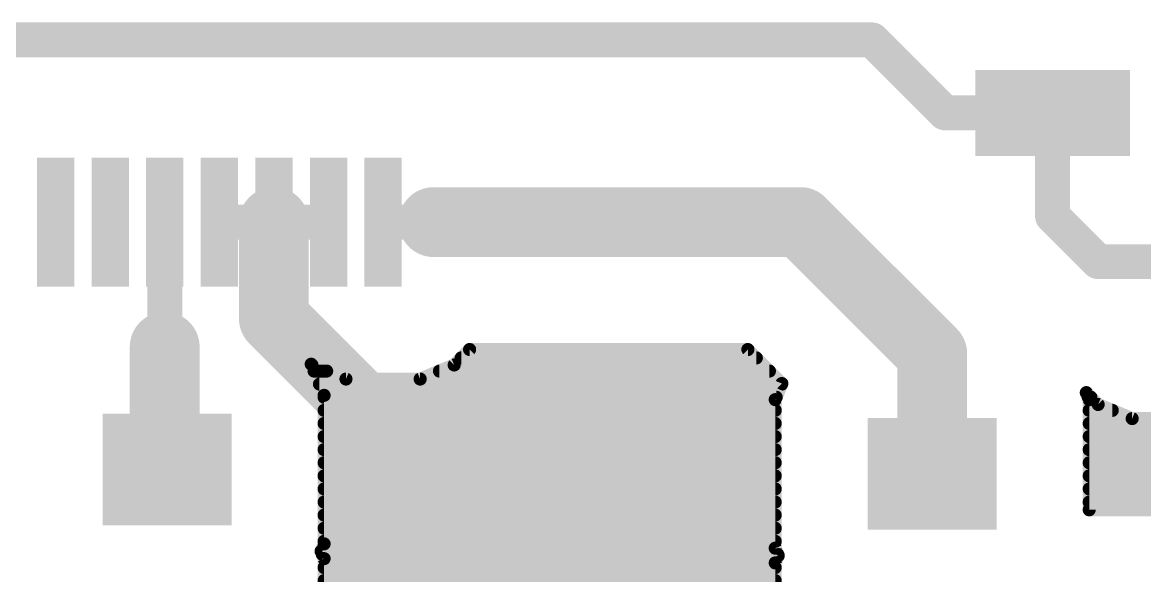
# Model space of a CAD drawing. Extents: x 0 to 75, y 0 to 35.
# Drawn here: x 37.97 to 51.02, y 10.12 to 16.55 of the extents above; entities that cross this region are included whole.
import ezdxf

# ---------------------------------------------------------------- set-up
doc = ezdxf.new("R2010")
doc.units = 0
doc.layers.add('1', color=12, linetype='CONTINUOUS')

# ---------------------------------------------------------------- blocks, each defined once
blk = doc.blocks.new('RECT')
blk.add_solid([(-0.5, -0.5), (0.5, -0.5), (-0.5, 0.5), (0.5, 0.5)])

msp = doc.modelspace()

# ---------------------------------------------------------------- linework, layer by layer
at = {"layer": '1'}
for points, const_width in [([(37.35, 16.35), (47.85, 16.35)], 0.4064), ([(48.7, 15.5), (47.85, 16.35)], 0.4064), ([(48.7, 15.5), (49.95, 15.5)], 0.4064), ([(49.95, 14.3), (49.95, 15.5)], 0.4064), ([(40.892, 14.23), (40.892, 13.108)], 0.8128), ([(42.75, 14.23), (47.02, 14.23)], 0.8128), ([(47.02, 14.23), (48.55, 12.7)], 0.8128), ([(50.48, 13.77), (49.95, 14.3)], 0.4064), ([(39.622, 14.23), (39.622, 12.778)], 0.4064), ([(40.258, 14.23), (40.892, 14.23)], 0.4064), ([(40.892, 14.23), (41.528, 14.23)], 0.4064), ([(42.162, 14.23), (42.75, 14.23)], 0.4064), ([(51.74, 13.77), (50.48, 13.77)], 0.4064), ([(40.892, 13.108), (42.5, 11.5)], 0.8128), ([(39.622, 12.778), (39.622, 11.378)], 0.8128), ([(48.55, 12.7), (48.55, 11.3)], 0.8128), ([(42.9891, 12.5676), (43.1689, 12.7474)], 0.1524), ([(43.1689, 12.7474), (46.4059, 12.7474)], 0.1524), ([(46.4059, 12.7474), (46.8015, 12.3517)], 0.1524), ([(43.0707, 12.6492), (46.5041, 12.6492)], 0.1524), ([(41.4762, 12.2141), (41.3261, 12.5764)], 0.1524), ([(41.3261, 12.5764), (41.3349, 12.5676)], 0.1524), ([(41.3349, 12.5676), (41.7304, 12.4038)], 0.1524), ([(41.3591, 12.4968), (41.5059, 12.4968)], 0.1524), ([(42.5936, 12.4038), (42.9891, 12.5676)], 0.1524), ([(42.8181, 12.4968), (46.6565, 12.4968)], 0.1524), ([(41.4222, 12.3444), (46.7985, 12.3444)], 0.1524), ([(41.7304, 12.4038), (42.5936, 12.4038)], 0.1524), ([(46.8015, 12.3517), (46.7238, 12.1641)], 0.1524), ([(41.4762, 10.4859), (41.4762, 12.2141)], 0.1524), ([(50.3762, 12.1641), (50.3424, 12.2456)], 0.1524), ([(50.3424, 12.2456), (50.4804, 12.1076)], 0.1524), ([(41.4762, 12.192), (46.7354, 12.192)], 0.1524), ([(46.7238, 12.1641), (46.7238, 10.4359)], 0.1524), ([(50.3646, 12.192), (50.396, 12.192)], 0.1524), ([(50.3762, 10.8826), (50.3762, 12.1641)], 0.1524), ([(50.4804, 12.1076), (50.8759, 11.9438)], 0.1524), ([(41.4762, 12.0396), (46.7238, 12.0396)], 0.1524), ([(50.3762, 12.0396), (50.6446, 12.0396)], 0.1524), ([(50.8759, 11.9438), (52.6041, 11.9438)], 0.1524), ([(41.4762, 11.8872), (46.7238, 11.8872)], 0.1524), ([(42.5, 11.5), (42.5, 11.25)], 0.8128), ([(50.3762, 11.8872), (73.9078, 11.8872)], 0.1524), ([(39.65, 11.35), (39.622, 11.378)], 0.8128), ([(41.4762, 11.7348), (46.7238, 11.7348)], 0.1524), ([(50.3762, 11.7348), (73.9078, 11.7348)], 0.1524), ([(41.4762, 11.5824), (46.7238, 11.5824)], 0.1524), ([(50.3762, 11.5824), (73.9078, 11.5824)], 0.1524), ([(41.4762, 11.43), (46.7238, 11.43)], 0.1524), ([(50.3762, 11.43), (73.9078, 11.43)], 0.1524), ([(41.4762, 11.2776), (46.7238, 11.2776)], 0.1524), ([(50.3762, 11.2776), (73.9078, 11.2776)], 0.1524), ([(41.4762, 11.1252), (46.7238, 11.1252)], 0.1524), ([(50.3762, 11.1252), (73.9078, 11.1252)], 0.1524), ([(41.4762, 10.9728), (46.7238, 10.9728)], 0.1524), ([(50.3762, 10.9728), (73.9078, 10.9728)], 0.1524), ([(41.4762, 10.8204), (46.7238, 10.8204)], 0.1524), ([(51.6449, 10.8826), (50.3762, 10.8826)], 0.1524), ([(41.4762, 10.668), (46.7238, 10.668)], 0.1524), ([(41.4762, 10.5156), (46.7238, 10.5156)], 0.1524), ([(41.4406, 10.4), (41.4762, 10.4859)], 0.1524), ([(41.4762, 10.3141), (41.4406, 10.4)], 0.1524), ([(46.7238, 10.4359), (46.7594, 10.35)], 0.1524), ([(41.4558, 10.3632), (46.7539, 10.3632)], 0.1524), ([(41.4762, 8.5859), (41.4762, 10.3141)], 0.1524), ([(46.7594, 10.35), (46.7238, 10.2641)], 0.1524), ([(46.7238, 10.2641), (46.7238, 8.5359)], 0.1524), ([(41.4762, 10.2108), (46.7238, 10.2108)], 0.1524), ([(41.4762, 10.0584), (46.7238, 10.0584)], 0.1524)]:
    msp.add_lwpolyline(points, dxfattribs=dict(at, const_width=const_width))
for points, const_width in [([(47.9218, 16.4218, 1), (47.7782, 16.2782)], 0.2032), ([(47.85, 16.2484, 1), (47.85, 16.4516)], 0.2032), ([(48.7, 15.6016, 1), (48.7, 15.3984)], 0.2032), ([(48.6282, 15.4282, 1), (48.7718, 15.5718)], 0.2032), ([(50.0516, 15.5, 1), (49.8484, 15.5)], 0.2032), ([(49.95, 15.3984, 1), (49.95, 15.6016)], 0.2032), ([(41.0952, 14.23, 1), (40.6888, 14.23)], 0.4064), ([(42.75, 14.4332, 1), (42.75, 14.0268)], 0.4064), ([(47.1637, 14.3737, 1), (46.8763, 14.0863)], 0.4064), ([(47.02, 14.0268, 1), (47.02, 14.4332)], 0.4064), ([(50.0218, 14.3718, 1), (49.8782, 14.2282)], 0.2032), ([(39.7236, 14.23, 1), (39.5204, 14.23)], 0.2032), ([(40.258, 14.3316, 1), (40.258, 14.1284)], 0.2032), ([(40.892, 14.3316, 1), (40.892, 14.1284)], 0.2032), ([(40.892, 14.1284, 1), (40.892, 14.3316)], 0.2032), ([(41.528, 14.1284, 1), (41.528, 14.3316)], 0.2032), ([(42.162, 14.3316, 1), (42.162, 14.1284)], 0.2032), ([(42.75, 14.1284, 1), (42.75, 14.3316)], 0.2032), ([(49.8484, 14.3, 1), (50.0516, 14.3)], 0.2032), ([(50.48, 13.8716, 1), (50.48, 13.6684)], 0.2032), ([(50.4082, 13.6982, 1), (50.5518, 13.8418)], 0.2032), ([(41.0357, 13.2517, 1), (40.7483, 12.9643)], 0.4064), ([(39.8252, 12.778, 1), (39.4188, 12.778)], 0.4064), ([(40.6888, 13.108, 1), (41.0952, 13.108)], 0.4064), ([(48.7532, 12.7, 1), (48.3468, 12.7)], 0.4064), ([(48.4063, 12.5563, 1), (48.6937, 12.8437)], 0.4064), ([(39.5204, 12.778, 1), (39.7236, 12.778)], 0.2032), ([(43.1689, 12.7855, 1), (43.1689, 12.7093)], 0.0762), ([(43.1958, 12.7205, 1), (43.1419, 12.7743)], 0.0762), ([(46.4328, 12.7743, 1), (46.3789, 12.7205)], 0.0762), ([(46.4059, 12.7093, 1), (46.4059, 12.7855)], 0.0762), ([(43.0707, 12.6873, 1), (43.0707, 12.6111)], 0.0762), ([(46.5041, 12.6111, 1), (46.5041, 12.6873)], 0.0762), ([(41.3613, 12.591, 1), (41.2909, 12.5618)], 0.0762), ([(41.353, 12.6034, 1), (41.2992, 12.5495)], 0.0762), ([(41.3495, 12.6028, 1), (41.3203, 12.5324)], 0.0762), ([(41.3079, 12.5407, 1), (41.3618, 12.5946)], 0.0762), ([(41.3591, 12.5349, 1), (41.3591, 12.4587)], 0.0762), ([(41.5059, 12.4587, 1), (41.5059, 12.5349)], 0.0762), ([(42.8181, 12.5349, 1), (42.8181, 12.4587)], 0.0762), ([(42.9622, 12.5946, 1), (43.0161, 12.5407)], 0.0762), ([(43.0037, 12.5324, 1), (42.9745, 12.6028)], 0.0762), ([(46.6565, 12.4587, 1), (46.6565, 12.5349)], 0.0762), ([(41.4222, 12.3825, 1), (41.4222, 12.3063)], 0.0762), ([(41.7304, 12.4419, 1), (41.7304, 12.3657)], 0.0762), ([(41.7158, 12.3686, 1), (41.745, 12.439)], 0.0762), ([(42.579, 12.439, 1), (42.6081, 12.3686)], 0.0762), ([(42.5936, 12.3657, 1), (42.5936, 12.4419)], 0.0762), ([(46.8367, 12.3372, 1), (46.7663, 12.3663)], 0.0762), ([(46.7746, 12.3248, 1), (46.8285, 12.3787)], 0.0762), ([(46.7985, 12.3063, 1), (46.7985, 12.3825)], 0.0762), ([(41.5143, 12.2141, 1), (41.4381, 12.2141)], 0.0762), ([(50.3776, 12.2602, 1), (50.3072, 12.231)], 0.0762), ([(50.3694, 12.2725, 1), (50.3155, 12.2187)], 0.0762), ([(41.4762, 12.2301, 1), (41.4762, 12.1539)], 0.0762), ([(41.441, 12.1995, 1), (41.5114, 12.2286)], 0.0762), ([(46.7619, 12.1641, 1), (46.6857, 12.1641)], 0.0762), ([(46.6886, 12.1786, 1), (46.759, 12.1495)], 0.0762), ([(46.7354, 12.1539, 1), (46.7354, 12.2301)], 0.0762), ([(50.3646, 12.2301, 1), (50.3646, 12.1539)], 0.0762), ([(50.4143, 12.1641, 1), (50.3381, 12.1641)], 0.0762), ([(50.341, 12.1495, 1), (50.4114, 12.1786)], 0.0762), ([(50.396, 12.1539, 1), (50.396, 12.2301)], 0.0762), ([(50.495, 12.1428, 1), (50.4658, 12.0724)], 0.0762), ([(50.4534, 12.0807, 1), (50.5073, 12.1346)], 0.0762), ([(41.4762, 12.0777, 1), (41.4762, 12.0015)], 0.0762), ([(46.7238, 12.0015, 1), (46.7238, 12.0777)], 0.0762), ([(50.3762, 12.0777, 1), (50.3762, 12.0015)], 0.0762), ([(50.6446, 12.0015, 1), (50.6446, 12.0777)], 0.0762), ([(50.8759, 11.9819, 1), (50.8759, 11.9057)], 0.0762), ([(50.8613, 11.9086, 1), (50.8905, 11.979)], 0.0762), ([(41.4762, 11.9253, 1), (41.4762, 11.8491)], 0.0762), ([(42.7032, 11.5, 1), (42.2968, 11.5)], 0.4064), ([(46.7238, 11.8491, 1), (46.7238, 11.9253)], 0.0762), ([(50.3762, 11.9253, 1), (50.3762, 11.8491)], 0.0762), ([(39.7657, 11.5217, 1), (39.4783, 11.2343)], 0.4064), ([(41.4762, 11.7729, 1), (41.4762, 11.6967)], 0.0762), ([(42.3563, 11.3563, 1), (42.6437, 11.6437)], 0.4064), ([(46.7238, 11.6967, 1), (46.7238, 11.7729)], 0.0762), ([(50.3762, 11.7729, 1), (50.3762, 11.6967)], 0.0762), ([(39.5063, 11.2063, 1), (39.7937, 11.4937)], 0.4064), ([(41.4762, 11.6205, 1), (41.4762, 11.5443)], 0.0762), ([(46.7238, 11.5443, 1), (46.7238, 11.6205)], 0.0762), ([(50.3762, 11.6205, 1), (50.3762, 11.5443)], 0.0762), ([(39.4188, 11.378, 1), (39.8252, 11.378)], 0.4064), ([(41.4762, 11.4681, 1), (41.4762, 11.3919)], 0.0762), ([(46.7238, 11.3919, 1), (46.7238, 11.4681)], 0.0762), ([(48.3468, 11.3, 1), (48.7532, 11.3)], 0.4064), ([(50.3762, 11.4681, 1), (50.3762, 11.3919)], 0.0762), ([(42.2968, 11.25, 1), (42.7032, 11.25)], 0.4064), ([(41.4762, 11.3157, 1), (41.4762, 11.2395)], 0.0762), ([(46.7238, 11.2395, 1), (46.7238, 11.3157)], 0.0762), ([(50.3762, 11.3157, 1), (50.3762, 11.2395)], 0.0762), ([(41.4762, 11.1633, 1), (41.4762, 11.0871)], 0.0762), ([(46.7238, 11.0871, 1), (46.7238, 11.1633)], 0.0762), ([(50.3762, 11.1633, 1), (50.3762, 11.0871)], 0.0762), ([(41.4762, 11.0109, 1), (41.4762, 10.9347)], 0.0762), ([(46.7238, 10.9347, 1), (46.7238, 11.0109)], 0.0762), ([(50.3762, 11.0109, 1), (50.3762, 10.9347)], 0.0762), ([(41.4762, 10.8585, 1), (41.4762, 10.7823)], 0.0762), ([(46.7238, 10.7823, 1), (46.7238, 10.8585)], 0.0762), ([(50.3762, 10.9207, 1), (50.3762, 10.8445)], 0.0762), ([(50.3381, 10.8826, 1), (50.4143, 10.8826)], 0.0762), ([(41.4762, 10.7061, 1), (41.4762, 10.6299)], 0.0762), ([(46.7238, 10.6299, 1), (46.7238, 10.7061)], 0.0762), ([(41.4762, 10.5537, 1), (41.4762, 10.4775)], 0.0762), ([(46.7238, 10.4775, 1), (46.7238, 10.5537)], 0.0762), ([(41.4758, 10.4146, 1), (41.4054, 10.3854)], 0.0762), ([(41.4054, 10.4146, 1), (41.4758, 10.3854)], 0.0762), ([(41.4381, 10.4859, 1), (41.5143, 10.4859)], 0.0762), ([(41.5114, 10.4713, 1), (41.441, 10.5005)], 0.0762), ([(46.759, 10.4505, 1), (46.6886, 10.4213)], 0.0762), ([(46.6857, 10.4359, 1), (46.7619, 10.4359)], 0.0762), ([(41.4558, 10.4013, 1), (41.4558, 10.3251)], 0.0762), ([(41.5143, 10.3141, 1), (41.4381, 10.3141)], 0.0762), ([(41.441, 10.2995, 1), (41.5114, 10.3286)], 0.0762), ([(46.7619, 10.2641, 1), (46.6857, 10.2641)], 0.0762), ([(46.6886, 10.2786, 1), (46.759, 10.2495)], 0.0762), ([(46.7946, 10.3354, 1), (46.7242, 10.3646)], 0.0762), ([(46.7242, 10.3354, 1), (46.7946, 10.3646)], 0.0762), ([(46.7539, 10.3251, 1), (46.7539, 10.4013)], 0.0762), ([(41.4762, 10.2489, 1), (41.4762, 10.1727)], 0.0762), ([(46.7238, 10.1727, 1), (46.7238, 10.2489)], 0.0762), ([(41.4762, 10.0965, 1), (41.4762, 10.0203)], 0.0762), ([(46.7238, 10.0203, 1), (46.7238, 10.0965)], 0.0762)]:
    msp.add_lwpolyline(points, format="xyb", dxfattribs=dict(at, const_width=const_width))

# ---------------------------------------------------------------- block references
at = {"layer": '1', "yscale": 1.8, "rotation": 90}
msp.add_blockref('RECT', (49.95, 15.5), dxfattribs=at)
at = {"layer": '1', "rotation": 90}
for p, xscale, yscale in [((38.352, 14.23), 1.5, 0.435), ((38.988, 14.23), 1.5, 0.435), ((39.622, 14.23), 1.5, 0.435), ((40.258, 14.23), 1.5, 0.435), ((40.892, 14.23), 1.5, 0.435), ((41.528, 14.23), 1.5, 0.435), ((42.162, 14.23), 1.5, 0.435), ((39.65, 11.35), 1.3, 1.5), ((48.55, 11.3), 1.3, 1.5)]:
    msp.add_blockref('RECT', p, dxfattribs=dict(at, xscale=xscale, yscale=yscale))

doc.saveas('drawing.dxf')
